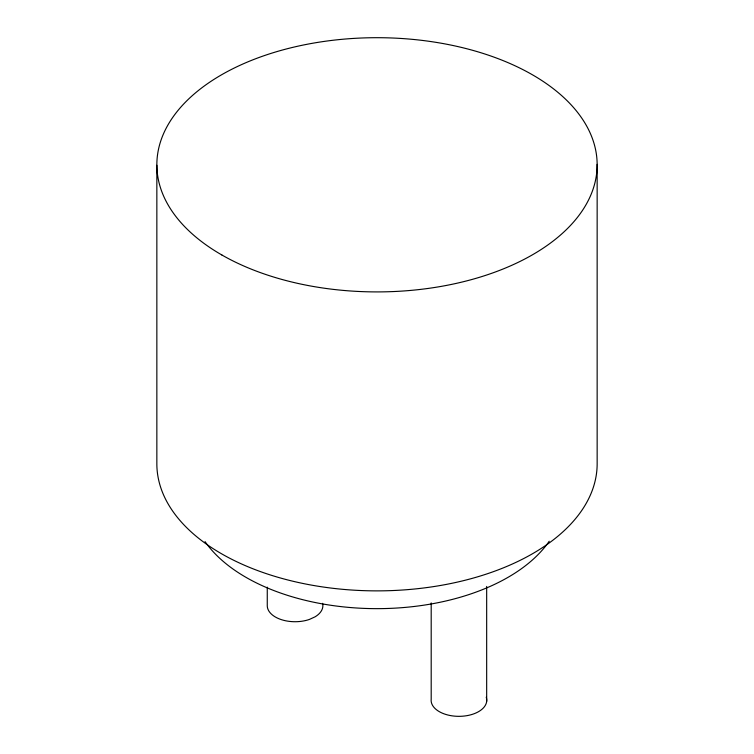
<?xml version="1.0" encoding="UTF-8"?>
<svg xmlns="http://www.w3.org/2000/svg" width="754" height="754" viewBox="0 0 754 754"><rect width="100%" height="100%" fill="white"/><g stroke="black" fill="none" stroke-linecap="round" stroke-linejoin="round"><path stroke-width="1.13" d="M597.149 164.344L597.149 463.305A220.149 127.106 0 0 1 377.801 590.872A220.149 127.106 0 0 1 156.851 464.228L156.851 165.267M486.669 586.423L486.669 701.418M431.194 602.927L431.194 699.146A27.813 16.051 0 0 0 460.609 716.309A27.813 16.051 0 0 0 486.236 697.233M267.265 587.159L267.265 605.933A27.813 16.051 0 0 0 309.357 619.449L315.04 616.847A27.813 16.051 0 0 0 322.58 603.332M549.214 541.24A185.39 107.04 0 0 1 377.33 608.648A185.39 107.04 0 0 1 205.031 541.598M221.893 255.003A220.149 127.106 0 0 0 589.854 197.256A220.149 127.106 0 0 0 319.244 42.149A220.149 127.106 0 0 0 221.893 255.003"/></g></svg>
